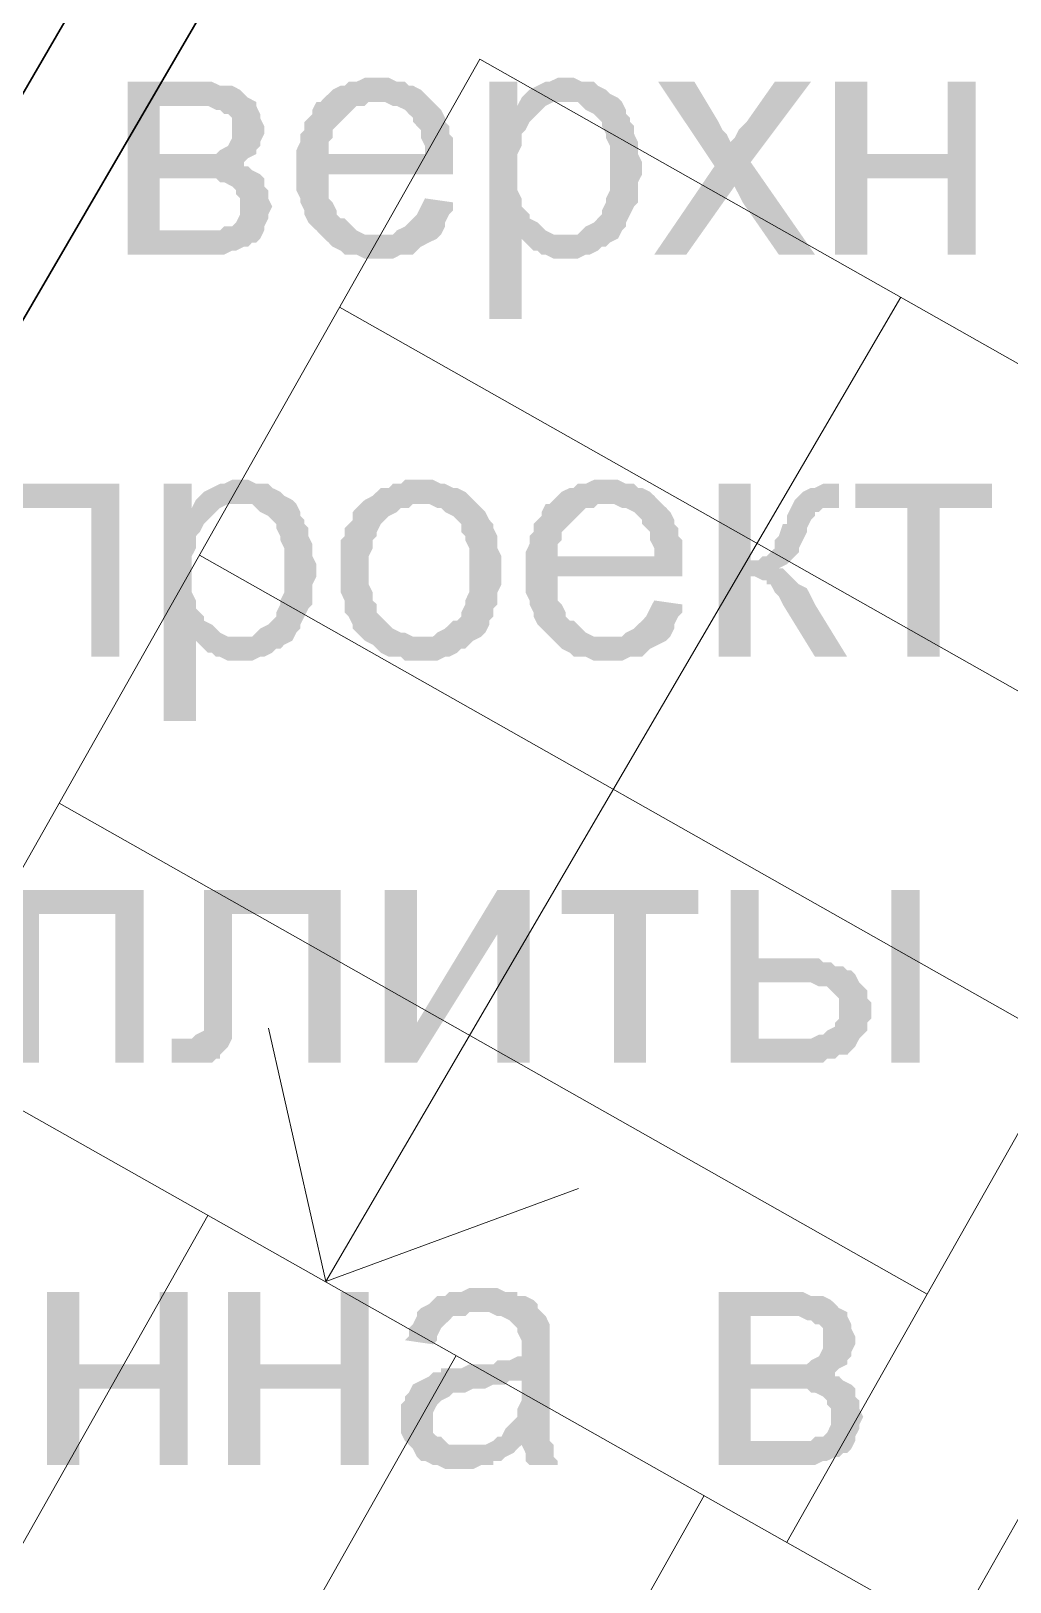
# Model space of a CAD drawing. Header units: millimetres. Extents: x -383313 to -161684, y -117025 to 99224.
# Drawn here: x -347608 to -346577, y -34602 to -32969 of the extents above; entities that cross this region are included whole.
import ezdxf

# ---------------------------------------------------------------- set-up
doc = ezdxf.new("R2010")
doc.units = ezdxf.units.MM
doc.header["$MEASUREMENT"] = 0
doc.layers.add('PDF_Solid Fills', color=7, linetype='Continuous')
doc.layers.add('Окно_Ном._пера__249_Ном._пера__249', color=249, linetype='Continuous', lineweight=18)
doc.layers.add('Чертежи_Ном._пера__1_Ном._пера__7', color=7, linetype='Continuous', lineweight=18)

# ---------------------------------------------------------------- blocks, each defined once
blk = doc.blocks.new('A$Cf5759c35')
at = {"layer": 'PDF_Solid Fills'}
for points in [[(11027.7, -14757.4), (10955.7, -14757.4), (10955.7, -14939.4), (11057.3, -14939.4), (11065.8, -14935.2), (11070, -14935.2), (11078.5, -14931), (11082.7, -14931), (11086.9, -14926.7), (11091.2, -14926.7), (11095.4, -14922.5), (11099.6, -14914), (10989.6, -14914), (10989.6, -14859), (11027.7, -14859), (11095.4, -14854.8), (11086.9, -14850.5), (11082.7, -14846.3), (11078.5, -14846.3), (11078.5, -14842.1), (11082.7, -14837.8), (10989.6, -14833.6), (10989.6, -14782.8), (11023.4, -14782.8), (11091.2, -14778.6), (11082.7, -14774.3), (11078.5, -14770.1), (11074.2, -14765.9), (11065.8, -14761.6), (11065.8, -14761.6), (11057.3, -14761.6), (11053.1, -14761.6), (11044.6, -14757.4), (11036.1, -14757.4)], [(11218.2, -14753.2), (11218.2, -14753.2), (11205.5, -14753.2), (11197, -14757.4), (11188.5, -14757.4), (11184.3, -14761.6), (11180.1, -14761.6), (11171.6, -14765.9), (11167.4, -14770.1), (11163.1, -14774.3), (11158.9, -14778.6), (11218.2, -14778.6), (11222.4, -14778.6), (11226.6, -14778.6), (11235.1, -14782.8), (11239.3, -14782.8), (11247.8, -14787), (11252, -14791.3), (11256.3, -14795.5), (11256.3, -14799.7), (11260.5, -14804), (11264.7, -14808.2), (11264.7, -14816.7), (11269, -14825.1), (11269, -14833.6), (11167.4, -14833.6), (11298.6, -14833.6), (11298.6, -14825.1), (11298.6, -14816.7), (11294.4, -14812.4), (11294.4, -14804), (11290.1, -14799.7), (11290.1, -14795.5), (11285.9, -14787), (11281.7, -14782.8), (11277.4, -14778.6), (11273.2, -14774.3), (11269, -14770.1), (11264.7, -14765.9), (11256.3, -14761.6), (11252, -14761.6), (11247.8, -14757.4), (11239.3, -14757.4), (11230.9, -14753.2), (11226.6, -14753.2)], [(11366.3, -14757.4), (11336.7, -14757.4), (11336.7, -15007.2), (11370.6, -15007.2), (11370.6, -14922.5), (11412.9, -14918.3), (11408.7, -14918.3), (11404.4, -14918.3), (11396, -14914), (11391.7, -14909.8), (11387.5, -14905.6), (11379, -14901.3), (11379, -14897.1), (11374.8, -14892.9), (11370.6, -14888.6), (11370.6, -14880.2), (11366.3, -14871.7), (11366.3, -14867.5), (11366.3, -14859), (11366.3, -14850.5), (11366.3, -14846.3), (11366.3, -14837.8), (11366.3, -14833.6), (11370.6, -14825.1), (11370.6, -14816.7), (11370.6, -14812.4), (11374.8, -14808.2), (11379, -14799.7), (11383.3, -14795.5), (11387.5, -14791.3), (11391.7, -14787), (11396, -14782.8), (11366.3, -14782.8)], [(11417.1, -14753.2), (11417.1, -14753.2), (11408.7, -14753.2), (11400.2, -14757.4), (11396, -14757.4), (11387.5, -14761.6), (11387.5, -14761.6), (11379, -14765.9), (11374.8, -14770.1), (11370.6, -14774.3), (11417.1, -14778.6), (11421.4, -14778.6), (11429.8, -14778.6), (11434.1, -14782.8), (11438.3, -14787), (11446.8, -14791.3), (11451, -14795.5), (11455.2, -14799.7), (11455.2, -14804), (11459.5, -14812.4), (11459.5, -14816.7), (11463.7, -14825.1), (11463.7, -14829.4), (11463.7, -14837.8), (11463.7, -14846.3), (11463.7, -14850.5), (11463.7, -14859), (11463.7, -14867.5), (11463.7, -14871.7), (11459.5, -14880.2), (11459.5, -14884.4), (11455.2, -14892.9), (11455.2, -14897.1), (11451, -14901.3), (11446.8, -14905.6), (11438.3, -14909.8), (11434.1, -14914), (11429.8, -14918.3), (11421.4, -14918.3), (11412.9, -14918.3), (11370.6, -14922.5), (11370.6, -14922.5), (11379, -14931), (11383.3, -14935.2), (11387.5, -14935.2), (11391.7, -14939.4), (11396, -14939.4), (11404.4, -14943.7), (11408.7, -14943.7), (11417.1, -14943.7), (11417.1, -14943.7), (11425.6, -14943.7), (11429.8, -14943.7), (11438.3, -14939.4), (11442.5, -14939.4), (11451, -14935.2), (11455.2, -14931), (11459.5, -14931), (11463.7, -14926.7), (11472.2, -14922.5), (11476.4, -14914), (11480.6, -14909.8), (11480.6, -14905.6), (11484.9, -14897.1), (11484.9, -14897.1), (11489.1, -14888.6), (11493.3, -14884.4), (11493.3, -14875.9), (11493.3, -14867.5), (11493.3, -14863.2), (11497.6, -14854.8), (11497.6, -14846.3), (11497.6, -14846.3), (11497.6, -14842.1), (11493.3, -14833.6), (11493.3, -14825.1), (11493.3, -14820.9), (11489.1, -14812.4), (11489.1, -14804), (11484.9, -14799.7), (11484.9, -14795.5), (11480.6, -14791.3), (11480.6, -14787), (11476.4, -14778.6), (11472.2, -14774.3), (11463.7, -14770.1), (11459.5, -14765.9), (11459.5, -14765.9), (11451, -14761.6), (11446.8, -14757.4), (11438.3, -14757.4), (11434.1, -14757.4), (11425.6, -14753.2)], [(11552.6, -14757.4), (11514.5, -14757.4), (11573.8, -14846.3), (11594.9, -14867.5), (11603.4, -14884.4), (11641.5, -14939.4), (11679.6, -14939.4), (11611.9, -14842.1), (11590.7, -14820.9), (11590.7, -14820.9), (11586.5, -14812.4), (11582.2, -14808.2), (11578, -14799.7)], [(11675.4, -14757.4), (11637.3, -14757.4), (11607.6, -14799.7), (11603.4, -14804), (11599.2, -14808.2), (11594.9, -14816.7), (11590.7, -14820.9), (11611.9, -14842.1)], [(11734.6, -14757.4), (11700.8, -14757.4), (11700.8, -14939.4), (11734.6, -14939.4), (11734.6, -14859), (11819.3, -14859), (11734.6, -14833.6)], [(11848.9, -14757.4), (11819.3, -14757.4), (11819.3, -14833.6), (11734.6, -14833.6), (11819.3, -14859), (11819.3, -14939.4), (11848.9, -14939.4)], [(11370.6, -14774.3), (11366.3, -14782.8), (11396, -14782.8), (11404.4, -14778.6), (11408.7, -14778.6), (11417.1, -14778.6)], [(11091.2, -14778.6), (11023.4, -14782.8), (11023.4, -14782.8), (11040.4, -14782.8), (11048.8, -14787), (11053.1, -14787), (11057.3, -14791.3), (11061.5, -14791.3), (11065.8, -14795.5), (11065.8, -14804), (11065.8, -14808.2), (11065.8, -14812.4), (11065.8, -14816.7), (11061.5, -14825.1), (11061.5, -14825.1), (11053.1, -14829.4), (11048.8, -14833.6), (11044.6, -14833.6), (11036.1, -14833.6), (11031.9, -14833.6), (11019.2, -14833.6), (10989.6, -14833.6), (11082.7, -14837.8), (11091.2, -14833.6), (11091.2, -14829.4), (11095.4, -14825.1), (11095.4, -14820.9), (11099.6, -14812.4), (11099.6, -14808.2), (11099.6, -14804), (11095.4, -14795.5), (11095.4, -14791.3), (11091.2, -14782.8)], [(11158.9, -14778.6), (11154.7, -14778.6), (11150.4, -14787), (11150.4, -14791.3), (11146.2, -14795.5), (11142, -14799.7), (11142, -14808.2), (11137.7, -14812.4), (11137.7, -14820.9), (11133.5, -14829.4), (11133.5, -14833.6), (11133.5, -14842.1), (11133.5, -14850.5), (11133.5, -14859), (11133.5, -14863.2), (11133.5, -14871.7), (11137.7, -14880.2), (11137.7, -14884.4), (11142, -14892.9), (11142, -14897.1), (11146.2, -14905.6), (11150.4, -14909.8), (11154.7, -14914), (11158.9, -14918.3), (11218.2, -14918.3), (11218.2, -14918.3), (11209.7, -14918.3), (11205.5, -14918.3), (11197, -14914), (11192.8, -14909.8), (11188.5, -14905.6), (11184.3, -14901.3), (11180.1, -14901.3), (11175.8, -14897.1), (11175.8, -14892.9), (11171.6, -14884.4), (11167.4, -14880.2), (11167.4, -14871.7), (11167.4, -14863.2), (11167.4, -14854.8), (11298.6, -14854.8), (11298.6, -14854.8), (11298.6, -14850.5), (11298.6, -14842.1), (11298.6, -14833.6), (11167.4, -14833.6), (11167.4, -14829.4), (11167.4, -14820.9), (11171.6, -14816.7), (11171.6, -14808.2), (11175.8, -14804), (11180.1, -14799.7), (11184.3, -14795.5), (11188.5, -14791.3), (11192.8, -14787), (11197, -14782.8), (11205.5, -14782.8), (11209.7, -14778.6), (11218.2, -14778.6)], [(11095.4, -14854.8), (11027.7, -14859), (11027.7, -14859), (11048.8, -14859), (11053.1, -14863.2), (11057.3, -14863.2), (11065.8, -14867.5), (11070, -14871.7), (11070, -14875.9), (11074.2, -14880.2), (11074.2, -14888.6), (11074.2, -14892.9), (11074.2, -14897.1), (11070, -14905.6), (11065.8, -14909.8), (11061.5, -14909.8), (11057.3, -14909.8), (11053.1, -14914), (11044.6, -14914), (11036.1, -14914), (11027.7, -14914), (10989.6, -14914), (11099.6, -14914), (11099.6, -14909.8), (11103.9, -14901.3), (11103.9, -14897.1), (11108.1, -14888.6), (11108.1, -14888.6), (11103.9, -14880.2), (11103.9, -14871.7), (11099.6, -14867.5), (11099.6, -14859)], [(11269, -14880.2), (11269, -14880.2), (11264.7, -14888.6), (11260.5, -14897.1), (11256.3, -14901.3), (11252, -14905.6), (11247.8, -14909.8), (11247.8, -14909.8), (11239.3, -14914), (11235.1, -14918.3), (11226.6, -14918.3), (11218.2, -14918.3), (11158.9, -14918.3), (11158.9, -14918.3), (11163.1, -14922.5), (11167.4, -14926.7), (11171.6, -14931), (11180.1, -14935.2), (11184.3, -14939.4), (11192.8, -14939.4), (11197, -14939.4), (11205.5, -14943.7), (11213.9, -14943.7), (11218.2, -14943.7), (11218.2, -14943.7), (11226.6, -14943.7), (11235.1, -14943.7), (11243.6, -14939.4), (11247.8, -14939.4), (11256.3, -14939.4), (11260.5, -14935.2), (11264.7, -14931), (11273.2, -14926.7), (11273.2, -14926.7), (11281.7, -14922.5), (11285.9, -14918.3), (11290.1, -14909.8), (11290.1, -14905.6), (11294.4, -14897.1), (11298.6, -14892.9), (11298.6, -14884.4)], [(10947.2, -15180.7), (10803.3, -15180.7), (10803.3, -15362.8), (10837.2, -15362.8), (10837.2, -15206.1), (10917.6, -15206.1)], [(11023.4, -15180.7), (10993.8, -15180.7), (10993.8, -15430.5), (11027.7, -15430.5), (11027.7, -15345.8), (11070, -15341.6), (11065.8, -15341.6), (11061.5, -15341.6), (11053.1, -15337.4), (11048.8, -15333.1), (11044.6, -15328.9), (11036.1, -15324.7), (11036.1, -15320.4), (11031.9, -15316.2), (11027.7, -15312), (11027.7, -15303.5), (11023.4, -15295), (11023.4, -15290.8), (11023.4, -15282.3), (11023.4, -15273.9), (11023.4, -15269.6), (11023.4, -15261.2), (11023.4, -15256.9), (11027.7, -15248.5), (11027.7, -15240), (11027.7, -15235.8), (11031.9, -15231.5), (11036.1, -15223.1), (11040.4, -15218.8), (11044.6, -15214.6), (11048.8, -15210.4), (11053.1, -15206.1), (11023.4, -15206.1)], [(11074.2, -15176.5), (11074.2, -15176.5), (11065.8, -15176.5), (11057.3, -15180.7), (11053.1, -15180.7), (11044.6, -15185), (11044.6, -15185), (11036.1, -15189.2), (11031.9, -15193.4), (11027.7, -15197.7), (11074.2, -15201.9), (11078.5, -15201.9), (11086.9, -15201.9), (11091.2, -15206.1), (11095.4, -15210.4), (11103.9, -15214.6), (11108.1, -15218.8), (11112.3, -15223.1), (11112.3, -15227.3), (11116.6, -15235.8), (11116.6, -15240), (11120.8, -15248.5), (11120.8, -15252.7), (11120.8, -15261.2), (11120.8, -15269.6), (11120.8, -15273.9), (11120.8, -15282.3), (11120.8, -15290.8), (11120.8, -15295), (11116.6, -15303.5), (11116.6, -15307.7), (11112.3, -15316.2), (11112.3, -15320.4), (11108.1, -15324.7), (11103.9, -15328.9), (11095.4, -15333.1), (11091.2, -15337.4), (11086.9, -15341.6), (11078.5, -15341.6), (11070, -15341.6), (11027.7, -15345.8), (11027.7, -15345.8), (11036.1, -15354.3), (11040.4, -15358.5), (11044.6, -15358.5), (11048.8, -15362.8), (11053.1, -15362.8), (11061.5, -15367), (11065.8, -15367), (11074.2, -15367), (11074.2, -15367), (11082.7, -15367), (11086.9, -15367), (11095.4, -15362.8), (11099.6, -15362.8), (11108.1, -15358.5), (11112.3, -15354.3), (11116.6, -15354.3), (11120.8, -15350.1), (11129.3, -15345.8), (11133.5, -15337.4), (11137.7, -15333.1), (11137.7, -15328.9), (11142, -15320.4), (11142, -15320.4), (11146.2, -15312), (11150.4, -15307.7), (11150.4, -15299.3), (11150.4, -15290.8), (11150.4, -15286.6), (11154.7, -15278.1), (11154.7, -15269.6), (11154.7, -15269.6), (11154.7, -15265.4), (11150.4, -15256.9), (11150.4, -15248.5), (11150.4, -15244.2), (11146.2, -15235.8), (11146.2, -15227.3), (11142, -15223.1), (11142, -15218.8), (11137.7, -15214.6), (11137.7, -15210.4), (11133.5, -15201.9), (11129.3, -15197.7), (11120.8, -15193.4), (11116.6, -15189.2), (11116.6, -15189.2), (11108.1, -15185), (11103.9, -15180.7), (11095.4, -15180.7), (11091.2, -15180.7), (11082.7, -15176.5)], [(11264.7, -15176.5), (11264.7, -15176.5), (11247.8, -15176.5), (11243.6, -15180.7), (11235.1, -15180.7), (11230.9, -15185), (11222.4, -15185), (11218.2, -15189.2), (11213.9, -15193.4), (11205.5, -15197.7), (11205.5, -15197.7), (11201.2, -15201.9), (11264.7, -15201.9), (11264.7, -15201.9), (11273.2, -15201.9), (11281.7, -15206.1), (11285.9, -15206.1), (11290.1, -15210.4), (11298.6, -15214.6), (11302.8, -15218.8), (11307.1, -15223.1), (11307.1, -15231.5), (11311.3, -15235.8), (11311.3, -15240), (11315.5, -15248.5), (11315.5, -15256.9), (11315.5, -15261.2), (11315.5, -15269.6), (11315.5, -15273.9), (11315.5, -15282.3), (11315.5, -15290.8), (11315.5, -15295), (11311.3, -15303.5), (11311.3, -15307.7), (11307.1, -15316.2), (11307.1, -15320.4), (11302.8, -15324.7), (11298.6, -15324.7), (11294.4, -15328.9), (11290.1, -15333.1), (11281.7, -15337.4), (11277.4, -15341.6), (11269, -15341.6), (11264.7, -15341.6), (11201.2, -15341.6), (11205.5, -15345.8), (11213.9, -15350.1), (11218.2, -15354.3), (11222.4, -15358.5), (11230.9, -15362.8), (11235.1, -15362.8), (11243.6, -15362.8), (11247.8, -15367), (11256.3, -15367), (11264.7, -15367), (11269, -15367), (11273.2, -15367), (11281.7, -15367), (11290.1, -15362.8), (11294.4, -15362.8), (11302.8, -15358.5), (11307.1, -15354.3), (11311.3, -15354.3), (11315.5, -15350.1), (11319.8, -15345.8), (11328.2, -15341.6), (11332.5, -15337.4), (11336.7, -15328.9), (11336.7, -15324.7), (11336.7, -15324.7), (11340.9, -15320.4), (11340.9, -15312), (11345.2, -15307.7), (11345.2, -15299.3), (11345.2, -15295), (11349.4, -15286.6), (11349.4, -15278.1), (11349.4, -15269.6), (11349.4, -15265.4), (11349.4, -15256.9), (11345.2, -15248.5), (11345.2, -15240), (11345.2, -15235.8), (11340.9, -15227.3), (11340.9, -15223.1), (11336.7, -15218.8), (11332.5, -15210.4), (11328.2, -15206.1), (11324, -15201.9), (11319.8, -15197.7), (11315.5, -15193.4), (11311.3, -15189.2), (11302.8, -15185), (11298.6, -15185), (11290.1, -15180.7), (11285.9, -15180.7), (11277.4, -15176.5), (11273.2, -15176.5)], [(11459.5, -15176.5), (11459.5, -15176.5), (11446.8, -15176.5), (11438.3, -15180.7), (11429.8, -15180.7), (11425.6, -15185), (11421.4, -15185), (11412.9, -15189.2), (11408.7, -15193.4), (11404.4, -15197.7), (11400.2, -15201.9), (11459.5, -15201.9), (11463.7, -15201.9), (11467.9, -15201.9), (11476.4, -15206.1), (11480.6, -15206.1), (11489.1, -15210.4), (11493.3, -15214.6), (11497.6, -15218.8), (11497.6, -15223.1), (11501.8, -15227.3), (11506, -15231.5), (11506, -15240), (11510.3, -15248.5), (11510.3, -15256.9), (11408.7, -15256.9), (11539.9, -15256.9), (11539.9, -15248.5), (11539.9, -15240), (11535.7, -15235.8), (11535.7, -15227.3), (11531.4, -15223.1), (11531.4, -15218.8), (11527.2, -15210.4), (11523, -15206.1), (11518.7, -15201.9), (11514.5, -15197.7), (11510.3, -15193.4), (11506, -15189.2), (11497.6, -15185), (11493.3, -15185), (11489.1, -15180.7), (11480.6, -15180.7), (11472.2, -15176.5), (11467.9, -15176.5)], [(11611.9, -15180.7), (11578, -15180.7), (11578, -15362.8), (11611.9, -15362.8), (11611.9, -15278.1), (11654.2, -15278.1), (11650, -15273.9), (11645.7, -15269.6), (11641.5, -15269.6), (11641.5, -15269.6), (11650, -15265.4), (11654.2, -15261.2), (11611.9, -15261.2)], [(11705, -15180.7), (11688.1, -15180.7), (11679.6, -15185), (11675.4, -15185), (11666.9, -15189.2), (11662.7, -15193.4), (11662.7, -15193.4), (11658.4, -15197.7), (11654.2, -15206.1), (11696.5, -15206.1), (11705, -15206.1)], [(11865.9, -15180.7), (11721.9, -15180.7), (11721.9, -15206.1), (11777, -15206.1), (11777, -15362.8), (11810.8, -15362.8), (11810.8, -15206.1), (11865.9, -15206.1)], [(11027.7, -15197.7), (11023.4, -15206.1), (11053.1, -15206.1), (11061.5, -15201.9), (11065.8, -15201.9), (11074.2, -15201.9)], [(11201.2, -15201.9), (11197, -15206.1), (11192.8, -15210.4), (11192.8, -15218.8), (11188.5, -15223.1), (11184.3, -15227.3), (11184.3, -15235.8), (11180.1, -15240), (11180.1, -15248.5), (11180.1, -15256.9), (11180.1, -15265.4), (11180.1, -15273.9), (11180.1, -15273.9), (11180.1, -15282.3), (11180.1, -15290.8), (11180.1, -15295), (11184.3, -15303.5), (11184.3, -15312), (11184.3, -15316.2), (11188.5, -15320.4), (11192.8, -15328.9), (11192.8, -15333.1), (11197, -15337.4), (11201.2, -15341.6), (11264.7, -15341.6), (11260.5, -15341.6), (11256.3, -15341.6), (11247.8, -15337.4), (11243.6, -15337.4), (11235.1, -15333.1), (11230.9, -15328.9), (11226.6, -15324.7), (11226.6, -15324.7), (11222.4, -15320.4), (11218.2, -15316.2), (11218.2, -15307.7), (11213.9, -15303.5), (11213.9, -15295), (11209.7, -15286.6), (11209.7, -15282.3), (11209.7, -15273.9), (11209.7, -15269.6), (11209.7, -15261.2), (11209.7, -15256.9), (11213.9, -15248.5), (11213.9, -15240), (11218.2, -15235.8), (11218.2, -15231.5), (11222.4, -15223.1), (11226.6, -15218.8), (11226.6, -15218.8), (11230.9, -15214.6), (11239.3, -15210.4), (11243.6, -15206.1), (11252, -15206.1), (11256.3, -15201.9), (11264.7, -15201.9)], [(11400.2, -15201.9), (11396, -15201.9), (11391.7, -15210.4), (11391.7, -15214.6), (11387.5, -15218.8), (11383.3, -15223.1), (11383.3, -15231.5), (11379, -15235.8), (11379, -15244.2), (11374.8, -15252.7), (11374.8, -15256.9), (11374.8, -15265.4), (11374.8, -15273.9), (11374.8, -15282.3), (11374.8, -15286.6), (11374.8, -15295), (11379, -15303.5), (11379, -15307.7), (11383.3, -15316.2), (11383.3, -15320.4), (11387.5, -15328.9), (11391.7, -15333.1), (11396, -15337.4), (11400.2, -15341.6), (11459.5, -15341.6), (11459.5, -15341.6), (11451, -15341.6), (11446.8, -15341.6), (11438.3, -15337.4), (11434.1, -15333.1), (11429.8, -15328.9), (11425.6, -15324.7), (11421.4, -15324.7), (11417.1, -15320.4), (11417.1, -15316.2), (11412.9, -15307.7), (11408.7, -15303.5), (11408.7, -15295), (11408.7, -15286.6), (11408.7, -15278.1), (11539.9, -15278.1), (11539.9, -15278.1), (11539.9, -15273.9), (11539.9, -15265.4), (11539.9, -15256.9), (11408.7, -15256.9), (11408.7, -15252.7), (11408.7, -15244.2), (11412.9, -15240), (11412.9, -15231.5), (11417.1, -15227.3), (11421.4, -15223.1), (11425.6, -15218.8), (11429.8, -15214.6), (11434.1, -15210.4), (11438.3, -15206.1), (11446.8, -15206.1), (11451, -15201.9), (11459.5, -15201.9)], [(11654.2, -15206.1), (11650, -15214.6), (11650, -15223.1), (11645.7, -15223.1), (11641.5, -15235.8), (11637.3, -15240), (11637.3, -15248.5), (11633, -15252.7), (11633, -15252.7), (11628.8, -15256.9), (11624.6, -15256.9), (11620.3, -15261.2), (11611.9, -15261.2), (11654.2, -15261.2), (11658.4, -15256.9), (11662.7, -15252.7), (11662.7, -15248.5), (11666.9, -15240), (11671.1, -15231.5), (11671.1, -15227.3), (11675.4, -15218.8), (11679.6, -15214.6), (11679.6, -15210.4), (11683.8, -15210.4), (11688.1, -15206.1), (11696.5, -15206.1)], [(11654.2, -15278.1), (11611.9, -15278.1), (11616.1, -15278.1), (11624.6, -15282.3), (11628.8, -15282.3), (11628.8, -15286.6), (11633, -15286.6), (11637.3, -15295), (11641.5, -15299.3), (11645.7, -15307.7), (11679.6, -15362.8), (11713.5, -15362.8), (11679.6, -15307.7), (11679.6, -15307.7), (11675.4, -15299.3), (11671.1, -15290.8), (11662.7, -15286.6), (11658.4, -15282.3)], [(11510.3, -15303.5), (11510.3, -15303.5), (11506, -15312), (11501.8, -15320.4), (11497.6, -15324.7), (11493.3, -15328.9), (11489.1, -15333.1), (11489.1, -15333.1), (11480.6, -15337.4), (11476.4, -15341.6), (11467.9, -15341.6), (11459.5, -15341.6), (11400.2, -15341.6), (11400.2, -15341.6), (11404.4, -15345.8), (11408.7, -15350.1), (11412.9, -15354.3), (11421.4, -15358.5), (11425.6, -15362.8), (11434.1, -15362.8), (11438.3, -15362.8), (11446.8, -15367), (11455.2, -15367), (11459.5, -15367), (11459.5, -15367), (11467.9, -15367), (11476.4, -15367), (11484.9, -15362.8), (11489.1, -15362.8), (11497.6, -15362.8), (11501.8, -15358.5), (11506, -15354.3), (11514.5, -15350.1), (11514.5, -15350.1), (11523, -15345.8), (11527.2, -15341.6), (11531.4, -15333.1), (11531.4, -15328.9), (11535.7, -15320.4), (11539.9, -15316.2), (11539.9, -15307.7)], [(10972.6, -15608.3), (10828.7, -15608.3), (10828.7, -15790.3), (10862.6, -15790.3), (10862.6, -15633.7), (10943, -15633.7)], [(11180.1, -15608.3), (11036.1, -15608.3), (11036.1, -15756.5), (11036.1, -15756.5), (11027.7, -15760.7), (11027.7, -15760.7), (11023.4, -15764.9), (11015, -15764.9), (11002.3, -15764.9), (11002.3, -15790.3), (11006.5, -15790.3), (11015, -15790.3), (11019.2, -15790.3), (11027.7, -15790.3), (11027.7, -15790.3), (11036.1, -15790.3), (11044.6, -15790.3), (11048.8, -15786.1), (11053.1, -15786.1), (11053.1, -15781.9), (11057.3, -15777.6), (11061.5, -15773.4), (11065.8, -15764.9), (11065.8, -15760.7), (11065.8, -15756.5), (11065.8, -15752.2), (11065.8, -15743.8), (11065.8, -15735.3), (11065.8, -15726.8), (11065.8, -15633.7), (11146.2, -15633.7)], [(11379, -15608.3), (11345.2, -15608.3), (11260.5, -15748), (11226.6, -15790.3), (11260.5, -15790.3), (11345.2, -15654.9)], [(11556.8, -15608.3), (11412.9, -15608.3), (11412.9, -15633.7), (11467.9, -15633.7), (11467.9, -15790.3), (11501.8, -15790.3), (11501.8, -15633.7), (11556.8, -15633.7)], [(11620.3, -15608.3), (11590.7, -15608.3), (11590.7, -15790.3), (11688.1, -15790.3), (11692.3, -15786.1), (11700.8, -15786.1), (11705, -15781.9), (11713.5, -15781.9), (11717.7, -15777.6), (11721.9, -15773.4), (11721.9, -15773.4), (11726.2, -15764.9), (11620.3, -15764.9), (11620.3, -15705.7), (11654.2, -15705.7), (11726.2, -15705.7), (11721.9, -15697.2), (11717.7, -15693), (11713.5, -15693), (11709.2, -15688.7), (11700.8, -15688.7), (11696.5, -15684.5), (11688.1, -15684.5), (11683.8, -15680.3), (11675.4, -15680.3), (11666.9, -15680.3), (11658.4, -15680.3), (11620.3, -15680.3)], [(11726.2, -15705.7), (11654.2, -15705.7), (11675.4, -15705.7), (11683.8, -15709.9), (11688.1, -15709.9), (11692.3, -15709.9), (11696.5, -15714.1), (11700.8, -15718.4), (11705, -15722.6), (11705, -15731.1), (11705, -15735.3), (11705, -15735.3), (11705, -15743.8), (11700.8, -15748), (11700.8, -15752.2), (11692.3, -15756.5), (11692.3, -15756.5), (11688.1, -15760.7), (11683.8, -15760.7), (11675.4, -15764.9), (11671.1, -15764.9), (11662.7, -15764.9), (11650, -15764.9), (11620.3, -15764.9), (11726.2, -15764.9), (11730.4, -15760.7), (11734.6, -15756.5), (11734.6, -15748), (11738.9, -15743.8), (11738.9, -15735.3), (11738.9, -15735.3), (11738.9, -15726.8), (11734.6, -15722.6), (11734.6, -15714.1), (11730.4, -15709.9)], [(10904.9, -16031.6), (10871, -16031.6), (10871, -16213.7), (10904.9, -16213.7), (10904.9, -16133.2), (10989.6, -16133.2), (10904.9, -16107.8)], [(11019.2, -16031.6), (10989.6, -16031.6), (10989.6, -16107.8), (10904.9, -16107.8), (10989.6, -16133.2), (10989.6, -16213.7), (11019.2, -16213.7)], [(11095.4, -16031.6), (11061.5, -16031.6), (11061.5, -16213.7), (11095.4, -16213.7), (11095.4, -16133.2), (11180.1, -16133.2), (11095.4, -16107.8)], [(11209.7, -16031.6), (11180.1, -16031.6), (11180.1, -16107.8), (11095.4, -16107.8), (11180.1, -16133.2), (11180.1, -16213.7), (11209.7, -16213.7)], [(11332.5, -16027.4), (11332.5, -16027.4), (11315.5, -16027.4), (11307.1, -16031.6), (11302.8, -16031.6), (11294.4, -16031.6), (11290.1, -16035.9), (11281.7, -16035.9), (11277.4, -16040.1), (11273.2, -16044.3), (11264.7, -16048.6), (11260.5, -16052.8), (11324, -16052.8), (11328.2, -16052.8), (11336.7, -16052.8), (11345.2, -16057), (11349.4, -16057), (11357.9, -16061.3), (11362.1, -16065.5), (11362.1, -16065.5), (11366.3, -16069.7), (11366.3, -16074), (11370.6, -16082.4), (11370.6, -16090.9), (11370.6, -16090.9), (11370.6, -16099.4), (11366.3, -16099.4), (11357.9, -16103.6), (11353.6, -16103.6), (11345.2, -16103.6), (11340.9, -16107.8), (11332.5, -16107.8), (11324, -16107.8), (11315.5, -16107.8), (11307.1, -16112.1), (11298.6, -16112.1), (11294.4, -16112.1), (11285.9, -16112.1), (11285.9, -16116.3), (11277.4, -16116.3), (11273.2, -16120.5), (11370.6, -16124.8), (11370.6, -16133.2), (11370.6, -16137.5), (11370.6, -16145.9), (11366.3, -16154.4), (11366.3, -16158.6), (11366.3, -16162.9), (11362.1, -16167.1), (11357.9, -16171.3), (11353.6, -16175.6), (11349.4, -16184), (11345.2, -16184), (11340.9, -16188.3), (11332.5, -16192.5), (11370.6, -16192.5), (11370.6, -16192.5), (11374.8, -16201), (11374.8, -16209.4), (11379, -16213.7), (11408.7, -16213.7), (11408.7, -16209.4), (11404.4, -16205.2), (11404.4, -16196.7), (11404.4, -16192.5), (11400.2, -16188.3), (11400.2, -16184), (11400.2, -16179.8), (11400.2, -16175.6), (11400.2, -16167.1), (11400.2, -16158.6), (11400.2, -16150.2), (11400.2, -16137.5), (11400.2, -16095.1), (11400.2, -16095.1), (11400.2, -16086.7), (11400.2, -16078.2), (11400.2, -16074), (11400.2, -16069.7), (11400.2, -16065.5), (11396, -16057), (11391.7, -16052.8), (11387.5, -16048.6), (11387.5, -16044.3), (11383.3, -16040.1), (11374.8, -16035.9), (11366.3, -16035.9), (11366.3, -16031.6), (11357.9, -16031.6), (11353.6, -16031.6), (11345.2, -16027.4), (11336.7, -16027.4)], [(11650, -16031.6), (11578, -16031.6), (11578, -16213.7), (11679.6, -16213.7), (11688.1, -16209.4), (11692.3, -16209.4), (11700.8, -16205.2), (11705, -16205.2), (11709.2, -16201), (11713.5, -16201), (11717.7, -16196.7), (11721.9, -16188.3), (11611.9, -16188.3), (11611.9, -16133.2), (11650, -16133.2), (11717.7, -16129), (11709.2, -16124.8), (11705, -16120.5), (11700.8, -16120.5), (11700.8, -16116.3), (11705, -16112.1), (11611.9, -16107.8), (11611.9, -16057), (11645.7, -16057), (11713.5, -16052.8), (11705, -16048.6), (11700.8, -16044.3), (11696.5, -16040.1), (11688.1, -16035.9), (11688.1, -16035.9), (11679.6, -16035.9), (11675.4, -16035.9), (11666.9, -16031.6), (11658.4, -16031.6)], [(11260.5, -16052.8), (11260.5, -16057), (11256.3, -16065.5), (11252, -16069.7), (11252, -16078.2), (11247.8, -16082.4), (11277.4, -16086.7), (11281.7, -16082.4), (11281.7, -16078.2), (11285.9, -16069.7), (11290.1, -16065.5), (11294.4, -16061.3), (11298.6, -16057), (11302.8, -16057), (11311.3, -16057), (11315.5, -16052.8), (11324, -16052.8)], [(11713.5, -16052.8), (11645.7, -16057), (11645.7, -16057), (11662.7, -16057), (11671.1, -16061.3), (11675.4, -16061.3), (11679.6, -16065.5), (11683.8, -16065.5), (11688.1, -16069.7), (11688.1, -16078.2), (11688.1, -16082.4), (11688.1, -16086.7), (11688.1, -16090.9), (11683.8, -16099.4), (11683.8, -16099.4), (11675.4, -16103.6), (11671.1, -16107.8), (11666.9, -16107.8), (11658.4, -16107.8), (11654.2, -16107.8), (11641.5, -16107.8), (11611.9, -16107.8), (11705, -16112.1), (11713.5, -16107.8), (11713.5, -16103.6), (11717.7, -16099.4), (11717.7, -16095.1), (11721.9, -16086.7), (11721.9, -16082.4), (11721.9, -16078.2), (11717.7, -16069.7), (11717.7, -16065.5), (11713.5, -16057)], [(11273.2, -16120.5), (11264.7, -16124.8), (11264.7, -16124.8), (11256.3, -16129), (11252, -16137.5), (11247.8, -16141.7), (11247.8, -16145.9), (11243.6, -16150.2), (11243.6, -16158.6), (11243.6, -16167.1), (11243.6, -16167.1), (11243.6, -16175.6), (11243.6, -16179.8), (11247.8, -16188.3), (11252, -16192.5), (11256.3, -16196.7), (11260.5, -16205.2), (11260.5, -16205.2), (11264.7, -16209.4), (11269, -16209.4), (11277.4, -16213.7), (11281.7, -16213.7), (11290.1, -16217.9), (11298.6, -16217.9), (11307.1, -16217.9), (11311.3, -16217.9), (11319.8, -16217.9), (11328.2, -16213.7), (11332.5, -16213.7), (11340.9, -16213.7), (11340.9, -16209.4), (11349.4, -16209.4), (11353.6, -16205.2), (11362.1, -16201), (11366.3, -16196.7), (11311.3, -16192.5), (11311.3, -16192.5), (11302.8, -16192.5), (11294.4, -16192.5), (11290.1, -16188.3), (11285.9, -16184), (11281.7, -16184), (11277.4, -16179.8), (11277.4, -16171.3), (11277.4, -16167.1), (11277.4, -16162.9), (11277.4, -16158.6), (11281.7, -16150.2), (11281.7, -16150.2), (11285.9, -16145.9), (11294.4, -16141.7), (11298.6, -16137.5), (11302.8, -16137.5), (11311.3, -16137.5), (11319.8, -16133.2), (11324, -16133.2), (11332.5, -16133.2), (11340.9, -16129), (11345.2, -16129), (11353.6, -16129), (11357.9, -16124.8), (11366.3, -16124.8), (11370.6, -16124.8)], [(11717.7, -16129), (11650, -16133.2), (11650, -16133.2), (11671.1, -16133.2), (11675.4, -16137.5), (11679.6, -16137.5), (11688.1, -16141.7), (11692.3, -16145.9), (11692.3, -16150.2), (11696.5, -16154.4), (11696.5, -16162.9), (11696.5, -16167.1), (11696.5, -16171.3), (11692.3, -16179.8), (11688.1, -16184), (11683.8, -16184), (11679.6, -16184), (11675.4, -16188.3), (11666.9, -16188.3), (11658.4, -16188.3), (11650, -16188.3), (11611.9, -16188.3), (11721.9, -16188.3), (11721.9, -16184), (11726.2, -16175.6), (11726.2, -16171.3), (11730.4, -16162.9), (11730.4, -16162.9), (11726.2, -16154.4), (11726.2, -16145.9), (11721.9, -16141.7), (11721.9, -16133.2)]]:
    blk.add_hatch(color=8, dxfattribs=at).paths.add_polyline_path(points)
at = {"layer": 'PDF_Solid Fills', "color": 8, "lineweight": 13}
for points in [[(11573.8, -14846.3), (11510.3, -14939.4), (11594.9, -14867.5), (11544.1, -14939.4)], [(10947.2, -15180.7), (10917.6, -15206.1), (10947.2, -15362.8), (10917.6, -15362.8)], [(10972.6, -15608.3), (10943, -15633.7), (10972.6, -15790.3), (10943, -15790.3)], [(11180.1, -15608.3), (11146.2, -15633.7), (11180.1, -15790.3), (11146.2, -15790.3)], [(11260.5, -15608.3), (11226.6, -15608.3), (11260.5, -15748), (11226.6, -15790.3)], [(11379, -15608.3), (11345.2, -15654.9), (11379, -15790.3), (11345.2, -15790.3)], [(11789.7, -15790.3), (11789.7, -15608.3), (11760, -15790.3), (11760, -15608.3)], [(11332.5, -16192.5), (11311.3, -16192.5), (11370.6, -16192.5), (11366.3, -16196.7)]]:
    blk.add_solid(points, dxfattribs=at)

msp = doc.modelspace()

# ---------------------------------------------------------------- linework, layer by layer
at = {"lineweight": 30, "ltscale": 100}
for p, q in [((-347981.0941, -33899.36197), (-342554.40075, -24579.74136)), ((-348085.78883, -33840.6856), (-342718.48496, -24623.05848))]:
    msp.add_line(p, q, dxfattribs=at)
at = {"layer": 'Окно_Ном._пера__249_Ном._пера__249', "color": 249, "linetype": 'Continuous', "lineweight": 18, "flags": 128}
msp.add_lwpolyline([(-347003.74171, -31982.41427), (-348010.13408, -33710.75868)], dxfattribs=at)
at = {"layer": 'Чертежи_Ном._пера__1_Ном._пера__7', "color": 7, "linetype": 'Continuous', "lineweight": 18}
for p, q in [((-347135.26282, -32998.55111), (-347725.98233, -34043.08472)), ((-347135.26282, -32998.55111), (-345133.11556, -34130.83393)), ((-347297.40686, -34285.45882), (-346692.02991, -33249.21449)), ((-347282.9427, -33259.68451), (-346368.97579, -33776.56409)), ((-347430.62258, -33520.81791), (-346516.65567, -34037.69749)), ((-346221.29591, -33515.43068), (-346812.01543, -34559.96429)), ((-346047.20698, -33613.88394), (-346637.92649, -34658.41754)), ((-347578.30245, -33781.95131), (-346664.33555, -34298.83089)), ((-348085.78883, -33840.6856), (-346637.92649, -34658.41754)), ((-347297.40686, -34285.45882), (-347357.76605, -34018.65337)), ((-347031.25181, -34187.44476), (-347297.40686, -34285.45882)), ((-347421.57792, -34215.82243), (-347937.93889, -35130.08243)), ((-347160.36078, -34363.35413), (-347676.72175, -35277.61413)), ((-346899.14364, -34510.88584), (-347415.50461, -35425.14584))]:
    msp.add_line(p, q, dxfattribs=at)

# ---------------------------------------------------------------- block references
at = {"ltscale": 100}
msp.add_blockref('A$Cf5759c35', (-358461.97282, -18264.93104), dxfattribs=at)

doc.saveas('drawing.dxf')
